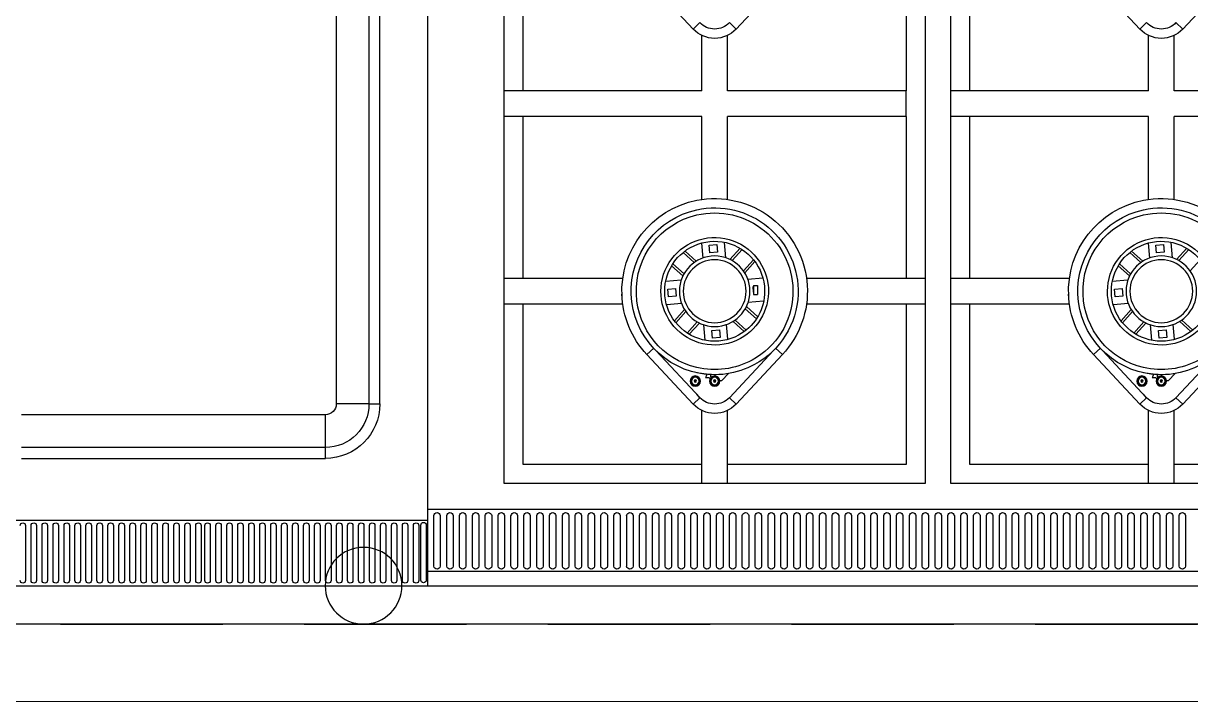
# Model space of a CAD drawing. Header units: millimetres. Extents: x 7687 to 15428, y -715 to 4028.
# Drawn here: x 13356.6 to 13447.9, y 245.1 to 298.1 of the extents above; entities that cross this region are included whole.
import ezdxf

# ---------------------------------------------------------------- set-up
doc = ezdxf.new("R2010")
doc.units = ezdxf.units.MM
doc.linetypes.add('HIDDENX2', pattern=[19.05, 12.7, -6.35])
doc.layers.add('KITCHEN', color=1, linetype='Continuous')
doc.layers.add('yazı', color=7, linetype='Continuous', lineweight=20)

# ---------------------------------------------------------------- blocks, each defined once
blk = doc.blocks.new('4 ocak')
at = {"layer": 'KITCHEN', "linetype": 'Continuous'}
for p, q in [((80, -2.305), (80, -67.016)), ((37.599, -34.321), (37.599, -21.654)), ((39.095, -34.321), (39.095, -21.654)), ((41.09, -21.654), (41.09, -48.982)), ((42.586, -21.654), (42.586, -34.321)), ((72.518, -34.321), (72.518, -21.654)), ((74.014, -34.321), (74.014, -21.654)), ((21.636, -34.321), (21.636, -29.979)), ((23.631, -34.321), (23.631, -29.979)), ((56.554, -34.321), (56.554, -29.979)), ((58.549, -34.321), (58.549, -29.979)), ((5.987, -34.321), (21.636, -34.321)), ((23.631, -34.321), (39.095, -34.321)), ((39.095, -36.315), (39.095, -34.321)), ((42.586, -36.315), (42.586, -34.321)), ((42.586, -34.321), (56.554, -34.321)), ((58.549, -34.321), (74.014, -34.321)), ((74.014, -36.315), (74.014, -34.321)), ((5.987, -36.315), (21.636, -36.315)), ((21.636, -42.798), (21.636, -36.315)), ((23.631, -36.315), (39.095, -36.315)), ((23.631, -42.798), (23.631, -36.315)), ((37.599, -48.982), (37.599, -36.315)), ((39.095, -48.982), (39.095, -36.315)), ((42.586, -36.315), (42.586, -48.982)), ((42.586, -36.315), (56.554, -36.315)), ((56.554, -42.798), (56.554, -36.315)), ((58.549, -36.315), (74.014, -36.315)), ((58.549, -42.798), (58.549, -36.315)), ((72.518, -48.982), (72.518, -36.315)), ((74.014, -48.982), (74.014, -36.315)), ((29.815, -48.982), (39.095, -48.982)), ((39.095, -50.977), (39.095, -48.982)), ((41.09, -48.982), (41.09, -50.977)), ((41.09, -48.982), (50.371, -48.982)), ((64.733, -48.982), (74.014, -48.982)), ((74.014, -50.977), (74.014, -48.982)), ((29.815, -50.977), (39.095, -50.977)), ((37.599, -63.525), (37.599, -50.977)), ((39.095, -65.021), (39.095, -50.977)), ((41.09, -50.977), (41.09, -65.021)), ((41.09, -50.977), (50.371, -50.977)), ((42.586, -50.977), (42.586, -63.525)), ((64.733, -50.977), (74.014, -50.977)), ((72.518, -63.525), (72.518, -50.977)), ((74.014, -65.021), (74.014, -50.977)), ((21.636, -65.021), (21.636, -59.302)), ((23.631, -65.021), (23.631, -59.302)), ((56.554, -65.021), (56.554, -59.302)), ((58.549, -65.021), (58.549, -59.302)), ((7.483, -63.525), (21.636, -63.525)), ((23.631, -63.525), (37.599, -63.525)), ((42.586, -63.525), (56.554, -63.525)), ((58.549, -63.525), (72.518, -63.525)), ((5.987, -65.021), (21.636, -65.021)), ((21.636, -65.021), (23.631, -65.021)), ((23.631, -65.021), (39.095, -65.021)), ((41.09, -65.021), (56.554, -65.021)), ((56.554, -65.021), (58.549, -65.021)), ((58.549, -65.021), (74.014, -65.021)), ((80, -67.016), (0, -67.016)), ((20.731, -67.51), (20.731, -71.475)), ((21.229, -71.475), (21.229, -67.51)), ((21.735, -67.51), (21.735, -71.475)), ((22.234, -71.475), (22.234, -67.51)), ((22.74, -67.51), (22.74, -71.475)), ((23.239, -71.475), (23.239, -67.51)), ((23.745, -67.51), (23.745, -71.475)), ((24.243, -71.475), (24.243, -67.51)), ((24.749, -67.51), (24.749, -71.475)), ((25.248, -71.475), (25.248, -67.51)), ((25.754, -67.51), (25.754, -71.475)), ((26.253, -71.475), (26.253, -67.51)), ((26.759, -67.51), (26.759, -71.475)), ((27.258, -71.475), (27.258, -67.51)), ((27.764, -67.51), (27.764, -71.475)), ((28.262, -71.475), (28.262, -67.51)), ((28.768, -67.51), (28.768, -71.475)), ((29.267, -71.475), (29.267, -67.51)), ((29.773, -67.51), (29.773, -71.475)), ((30.272, -71.475), (30.272, -67.51)), ((30.778, -67.51), (30.778, -71.475)), ((31.276, -71.475), (31.276, -67.51)), ((31.782, -67.51), (31.782, -71.475)), ((32.281, -71.475), (32.281, -67.51)), ((32.787, -67.51), (32.787, -71.475)), ((33.286, -71.475), (33.286, -67.51)), ((33.792, -67.51), (33.792, -71.475)), ((34.29, -71.475), (34.29, -67.51)), ((34.796, -67.51), (34.796, -71.475)), ((35.295, -71.475), (35.295, -67.51)), ((35.801, -67.51), (35.801, -71.475)), ((36.3, -71.475), (36.3, -67.51)), ((36.806, -67.51), (36.806, -71.475)), ((37.304, -71.475), (37.304, -67.51)), ((37.81, -67.51), (37.81, -71.475)), ((38.309, -71.475), (38.309, -67.51)), ((38.815, -67.51), (38.815, -71.475)), ((39.314, -71.475), (39.314, -67.51)), ((39.82, -67.51), (39.82, -71.475)), ((40.319, -71.475), (40.319, -67.51)), ((40.825, -67.51), (40.825, -71.475)), ((41.323, -71.475), (41.323, -67.51)), ((41.829, -67.51), (41.829, -71.475)), ((42.328, -71.475), (42.328, -67.51)), ((42.834, -67.51), (42.834, -71.475)), ((43.333, -71.475), (43.333, -67.51)), ((43.839, -67.51), (43.839, -71.475)), ((44.337, -71.475), (44.337, -67.51)), ((44.843, -67.51), (44.843, -71.475)), ((45.342, -71.475), (45.342, -67.51)), ((45.848, -67.51), (45.848, -71.475)), ((46.347, -71.475), (46.347, -67.51)), ((46.853, -67.51), (46.853, -71.475)), ((47.351, -71.475), (47.351, -67.51)), ((47.857, -67.51), (47.857, -71.475)), ((48.356, -71.475), (48.356, -67.51)), ((48.862, -67.51), (48.862, -71.475)), ((49.361, -71.475), (49.361, -67.51)), ((49.867, -67.51), (49.867, -71.475)), ((50.366, -71.475), (50.366, -67.51)), ((50.872, -67.51), (50.872, -71.475)), ((51.37, -71.475), (51.37, -67.51)), ((51.876, -67.51), (51.876, -71.475)), ((52.375, -71.475), (52.375, -67.51)), ((52.881, -67.51), (52.881, -71.475)), ((53.38, -71.475), (53.38, -67.51)), ((53.886, -67.51), (53.886, -71.475)), ((54.384, -71.475), (54.384, -67.51)), ((54.89, -67.51), (54.89, -71.475)), ((55.389, -71.475), (55.389, -67.51)), ((55.895, -67.51), (55.895, -71.475)), ((56.394, -71.475), (56.394, -67.51)), ((56.9, -67.51), (56.9, -71.475)), ((57.398, -71.475), (57.398, -67.51)), ((57.904, -67.51), (57.904, -71.475)), ((58.403, -71.475), (58.403, -67.51)), ((58.909, -67.51), (58.909, -71.475)), ((59.408, -71.475), (59.408, -67.51)), ((59.914, -67.51), (59.914, -71.475)), ((60.413, -71.475), (60.413, -67.51)), ((60.919, -67.51), (60.919, -71.475)), ((61.417, -71.475), (61.417, -67.51)), ((61.923, -67.51), (61.923, -71.475)), ((62.422, -71.475), (62.422, -67.51)), ((62.928, -67.51), (62.928, -71.475)), ((63.427, -71.475), (63.427, -67.51)), ((63.933, -67.51), (63.933, -71.475)), ((64.431, -71.475), (64.431, -67.51)), ((64.937, -67.51), (64.937, -71.475)), ((65.436, -71.475), (65.436, -67.51)), ((65.942, -67.51), (65.942, -71.475)), ((66.441, -71.475), (66.441, -67.51)), ((66.947, -67.51), (66.947, -71.475)), ((67.445, -71.475), (67.445, -67.51)), ((67.951, -67.51), (67.951, -71.475)), ((68.45, -71.475), (68.45, -67.51)), ((68.956, -67.51), (68.956, -71.475)), ((69.455, -71.475), (69.455, -67.51)), ((69.961, -67.51), (69.961, -71.475)), ((70.459, -71.475), (70.459, -67.51)), ((70.965, -67.51), (70.965, -71.475)), ((71.464, -71.475), (71.464, -67.51)), ((71.97, -67.51), (71.97, -71.475)), ((72.469, -71.475), (72.469, -67.51)), ((72.975, -67.51), (72.975, -71.475)), ((73.474, -71.475), (73.474, -67.51)), ((73.98, -67.51), (73.98, -71.475)), ((74.478, -71.475), (74.478, -67.51)), ((74.984, -67.51), (74.984, -71.475)), ((75.483, -71.475), (75.483, -67.51)), ((75.989, -67.51), (75.989, -71.475)), ((76.488, -71.475), (76.488, -67.51)), ((76.994, -67.51), (76.994, -71.475)), ((77.492, -71.475), (77.492, -67.51)), ((77.998, -67.51), (77.998, -71.475)), ((78.497, -71.475), (78.497, -67.51)), ((79.003, -67.51), (79.003, -71.475)), ((79.502, -71.475), (79.502, -67.51)), ((80, -67.016), (80, -71.859)), ((80, -71.859), (0, -71.859)), ((80, -71.859), (80, -73)), ((80, -73), (0, -73))]:
    blk.add_line(p, q, dxfattribs=at)
at = {"layer": 'KITCHEN'}
for p, q in [((17.336, -25.607), (20.953, -29.477)), ((24.314, -29.477), (27.931, -25.607)), ((52.255, -25.607), (55.871, -29.477)), ((59.232, -29.477), (62.849, -25.607)), ((21.486, -28.979), (20.953, -29.477)), ((23.781, -28.979), (24.314, -29.477)), ((56.405, -28.979), (55.871, -29.477)), ((58.699, -28.979), (59.232, -29.477)), ((21.772, -47.367), (21.876, -46.159)), ((22.46, -46.318), (22.408, -46.916)), ((23.057, -46.37), (22.46, -46.318)), ((23.006, -46.967), (23.057, -46.37)), ((23.667, -46.223), (23.566, -47.394)), ((56.69, -47.367), (56.794, -46.159)), ((57.378, -46.318), (57.326, -46.916)), ((57.976, -46.37), (57.378, -46.318)), ((57.924, -46.967), (57.976, -46.37)), ((58.586, -46.223), (58.484, -47.394)), ((20.491, -46.712), (21.271, -47.582)), ((20.646, -46.615), (21.435, -47.496)), ((22.408, -46.916), (23.006, -46.967)), ((24.952, -46.834), (24.069, -47.625)), ((24.225, -47.727), (25.097, -46.946)), ((55.409, -46.712), (56.189, -47.582)), ((55.564, -46.615), (56.353, -47.496)), ((57.326, -46.916), (57.924, -46.967)), ((59.87, -46.834), (58.987, -47.625)), ((59.143, -47.727), (60.015, -46.946)), ((20.382, -48.388), (19.6, -47.516)), ((25.901, -47.836), (25.031, -48.616)), ((25.998, -47.991), (25.117, -48.781)), ((54.406, -47.661), (55.198, -48.544)), ((55.3, -48.388), (54.518, -47.516)), ((60.819, -47.836), (59.949, -48.616)), ((60.916, -47.991), (60.035, -48.781)), ((25.253, -49.118), (26.464, -49.223)), ((53.79, -48.945), (54.965, -49.047)), ((60.171, -49.118), (61.382, -49.223)), ((25.697, -49.754), (25.646, -50.351)), ((26.295, -49.805), (25.697, -49.754)), ((26.243, -50.403), (26.295, -49.805)), ((54.203, -49.53), (54.203, -50.23)), ((54.503, -49.53), (54.203, -49.53)), ((54.503, -49.53), (54.503, -50.23)), ((54.54, -49.607), (54.503, -49.604)), ((54.503, -50.037), (54.54, -49.607)), ((60.616, -49.754), (60.564, -50.351)), ((61.213, -49.805), (60.616, -49.754)), ((61.162, -50.403), (61.213, -49.805)), ((26.384, -51.013), (25.224, -50.912)), ((25.646, -50.351), (26.243, -50.403)), ((54.937, -50.841), (53.736, -50.737)), ((54.503, -50.23), (54.203, -50.23)), ((61.302, -51.013), (60.142, -50.912)), ((60.564, -50.351), (61.162, -50.403)), ((24.886, -51.571), (25.667, -52.442)), ((25.779, -52.298), (24.988, -51.415)), ((54.188, -51.967), (55.068, -51.178)), ((54.284, -52.122), (55.155, -51.342)), ((59.804, -51.571), (60.585, -52.442)), ((60.697, -52.298), (59.906, -51.415)), ((21.042, -52.231), (20.171, -53.013)), ((20.315, -53.125), (21.198, -52.334)), ((21.6, -53.736), (21.701, -52.568)), ((23.495, -52.596), (23.391, -53.797)), ((24.621, -53.343), (23.832, -52.463)), ((24.777, -53.247), (23.997, -52.376)), ((55.961, -52.231), (55.089, -53.013)), ((55.234, -53.125), (56.116, -52.334)), ((56.518, -53.736), (56.619, -52.568)), ((58.413, -52.596), (58.31, -53.797)), ((59.54, -53.343), (58.75, -52.463)), ((59.695, -53.247), (58.915, -52.376)), ((22.262, -52.991), (22.21, -53.589)), ((22.21, -53.589), (22.808, -53.641)), ((22.859, -53.043), (22.262, -52.991)), ((22.808, -53.641), (22.859, -53.043)), ((57.18, -52.991), (57.128, -53.589)), ((57.128, -53.589), (57.726, -53.641)), ((57.778, -53.043), (57.18, -52.991)), ((57.726, -53.641), (57.778, -53.043)), ((18.044, -54.618), (21.486, -58.301)), ((23.78, -58.302), (27.223, -54.618)), ((27.401, -54.434), (27.931, -54.929)), ((52.784, -54.434), (52.255, -54.929)), ((52.962, -54.618), (56.405, -58.301)), ((58.698, -58.302), (62.141, -54.618)), ((62.319, -54.434), (62.849, -54.929)), ((17.336, -54.929), (20.953, -58.8)), ((24.314, -58.8), (27.931, -54.929)), ((52.255, -54.929), (55.871, -58.8)), ((59.232, -58.8), (62.849, -54.929)), ((22.075, -56.955), (21.563, -56.416)), ((56.993, -56.955), (56.481, -56.416)), ((22.261, -56.96), (22.075, -56.955)), ((23.095, -56.722), (22.972, -56.838)), ((23.346, -56.729), (23.095, -56.722)), ((57.179, -56.96), (56.993, -56.955)), ((58.013, -56.722), (57.891, -56.838)), ((58.265, -56.729), (58.013, -56.722)), ((21.486, -58.301), (20.953, -58.8)), ((23.781, -58.301), (24.034, -58.03)), ((23.781, -58.301), (24.314, -58.8)), ((56.405, -58.301), (55.871, -58.8)), ((58.699, -58.301), (58.953, -58.03)), ((58.699, -58.301), (59.232, -58.8))]:
    blk.add_line(p, q, dxfattribs=at)
for centre, radius in [((22.634, -49.979), 2.758), ((57.552, -49.979), 2.758), ((22.634, -49.979), 2.457), ((57.552, -49.979), 2.457), ((22.634, -56.999), 0.4), ((22.634, -56.999), 0.375), ((22.634, -56.999), 0.315), ((22.634, -56.999), 0.295), ((22.634, -56.999), 0.095), ((22.634, -56.999), 0.075), ((24.147, -56.999), 0.4), ((24.147, -56.999), 0.375), ((24.147, -56.999), 0.315), ((24.147, -56.999), 0.295), ((24.147, -56.999), 0.095), ((24.147, -56.999), 0.075), ((57.552, -56.999), 0.4), ((57.552, -56.999), 0.375), ((57.552, -56.999), 0.315), ((57.552, -56.999), 0.295), ((57.552, -56.999), 0.095), ((57.552, -56.999), 0.075), ((59.066, -56.999), 0.4), ((59.066, -56.999), 0.375), ((59.066, -56.999), 0.315), ((59.066, -56.999), 0.295), ((59.066, -56.999), 0.095), ((59.066, -56.999), 0.075)]:
    blk.add_circle(centre, radius, dxfattribs=at)
for centre, radius, start, end in [((22.634, -27.907), 1.57, 223.05959, 316.94041), ((57.552, -27.907), 1.57, 223.05959, 316.94041), ((22.634, -27.907), 2.3, 223.05959, 316.91548), ((57.552, -27.907), 2.3, 223.05959, 316.91548), ((22.634, -49.979), 7.25, 78.86024, 176.44713), ((22.634, -49.979), 7.25, 356.98595, 78.86024), ((57.552, -49.979), 7.25, 78.86024, 176.44713), ((57.552, -49.979), 7.25, 356.98595, 78.86024), ((22.634, -49.979), 6.525, 77.60385, 182.20211), ((22.634, -49.979), 6.525, 357.51008, 77.60385), ((57.552, -49.979), 6.525, 77.60385, 182.20211), ((57.552, -49.979), 6.525, 357.51008, 77.60385), ((22.634, -49.979), 6.125, 76.78072, 182.34589), ((22.634, -49.979), 6.125, 357.91154, 76.78072), ((57.552, -49.979), 6.125, 76.78072, 182.34589), ((57.552, -49.979), 6.125, 357.91154, 76.78072), ((22.634, -49.979), 4.207, 241.48208, 173.87023), ((22.634, -49.979), 3.907, 241.48208, 183.67885), ((57.552, -49.979), 4.207, 241.48208, 173.87023), ((57.552, -49.979), 3.907, 241.48208, 183.67885), ((22.634, -49.979), 4.207, 172.83438, 241.48208), ((57.552, -49.979), 7.25, 176.44713, 223.05959), ((57.552, -49.979), 4.207, 172.83438, 241.48208), ((22.634, -49.979), 3.907, 183.67885, 241.48208), ((22.634, -49.979), 6.525, 275.53572, 358.03953), ((22.634, -49.979), 6.125, 283.21928, 357.91154), ((22.634, -49.979), 7.25, 316.94041, 358.23564), ((57.552, -49.979), 6.525, 182.20211, 241.48208), ((57.552, -49.979), 6.125, 182.34589, 241.48208), ((57.552, -49.979), 3.907, 183.67885, 241.48208), ((57.552, -49.979), 6.525, 275.53572, 358.03953), ((57.552, -49.979), 6.125, 283.21928, 357.91154), ((57.552, -49.979), 7.25, 316.94041, 358.23564), ((22.634, -49.979), 6.125, 241.48208, 283.21928), ((57.552, -49.979), 6.125, 241.48208, 283.21928), ((22.634, -49.979), 6.525, 241.48208, 282.39615), ((22.763, -56.601), 0.175, 146.36917, 188.42584), ((22.763, -56.601), 0.175, 315.53479, 35.87155), ((23.861, -56.419), 0.6, 185.20255, 211.01955), ((57.552, -49.979), 6.525, 241.48208, 282.39615), ((57.681, -56.601), 0.175, 146.36917, 188.42584), ((57.681, -56.601), 0.175, 315.53479, 35.87155), ((58.779, -56.419), 0.6, 185.20255, 211.01955), ((22.634, -57.229), 1.57, 223.05959, 316.94041), ((57.552, -57.229), 1.57, 223.05959, 316.94041), ((22.634, -57.229), 2.3, 223.05959, 316.91548), ((57.552, -57.229), 2.3, 223.05959, 316.91548)]:
    blk.add_arc(centre, radius, start, end, dxfattribs=at)
at = {"layer": 'KITCHEN', "linetype": 'Continuous'}
for centre, start, end in [((20.98, -67.536), 5.89201, 174.10799), ((21.985, -67.536), 5.88064, 174.11936), ((22.989, -67.536), 5.88792, 174.11208), ((23.994, -67.536), 5.89201, 174.10799), ((24.999, -67.536), 5.88792, 174.11208), ((26.003, -67.536), 5.88064, 174.11936), ((27.008, -67.536), 5.89201, 174.10799), ((28.013, -67.536), 5.89201, 174.10799), ((29.018, -67.536), 5.88792, 174.11208), ((30.022, -67.536), 5.88792, 174.11208), ((31.027, -67.536), 5.89201, 174.10799), ((32.032, -67.536), 5.89201, 174.10799), ((33.036, -67.536), 5.88064, 174.11936), ((34.041, -67.536), 5.88792, 174.11208), ((35.046, -67.536), 5.89201, 174.10799), ((36.05, -67.536), 5.88792, 174.11208), ((37.055, -67.536), 5.88064, 174.11936), ((38.06, -67.536), 5.89201, 174.10799), ((39.065, -67.536), 5.89201, 174.10799), ((40.069, -67.536), 5.88064, 174.11936), ((41.074, -67.536), 5.88792, 174.11208), ((42.079, -67.536), 5.89201, 174.10799), ((43.083, -67.536), 5.88792, 174.11208), ((44.088, -67.536), 5.88064, 174.11936), ((45.093, -67.536), 5.89201, 174.10799), ((46.097, -67.536), 5.89201, 174.10799), ((47.102, -67.536), 5.88792, 174.11208), ((48.107, -67.536), 5.88792, 174.11208), ((49.111, -67.536), 5.89201, 174.10799), ((50.116, -67.536), 5.89201, 174.10799), ((51.121, -67.536), 5.88064, 174.11936), ((52.126, -67.536), 5.88792, 174.11208), ((53.13, -67.536), 5.89201, 174.10799), ((54.135, -67.536), 5.88792, 174.11208), ((55.14, -67.536), 5.88064, 174.11936), ((56.144, -67.536), 5.89201, 174.10799), ((57.149, -67.536), 5.89201, 174.10799), ((58.154, -67.536), 5.88064, 174.11936), ((59.158, -67.536), 5.88792, 174.11208), ((60.163, -67.536), 5.89201, 174.10799), ((61.168, -67.536), 5.88792, 174.11208), ((62.173, -67.536), 5.88064, 174.11936), ((63.177, -67.536), 5.89201, 174.10799), ((64.182, -67.536), 5.89201, 174.10799), ((65.187, -67.536), 5.88792, 174.11208), ((66.191, -67.536), 5.88792, 174.11208), ((67.196, -67.536), 5.89201, 174.10799), ((68.201, -67.536), 5.89201, 174.10799), ((69.205, -67.536), 5.88064, 174.11936), ((70.21, -67.536), 5.88792, 174.11208), ((71.215, -67.536), 5.89201, 174.10799), ((72.22, -67.536), 5.88792, 174.11208), ((73.224, -67.536), 5.88064, 174.11936), ((74.229, -67.536), 5.89201, 174.10799), ((75.234, -67.536), 5.89201, 174.10799), ((76.238, -67.536), 5.88064, 174.11936), ((77.243, -67.536), 5.88792, 174.11208), ((78.248, -67.536), 5.89201, 174.10799), ((79.252, -67.536), 5.88792, 174.11208), ((20.98, -71.45), 185.89201, 354.10799), ((21.985, -71.45), 185.88064, 354.11936), ((22.989, -71.45), 185.88792, 354.11208), ((23.994, -71.45), 185.89201, 354.10799), ((24.999, -71.45), 185.88792, 354.11208), ((26.003, -71.45), 185.88064, 354.11936), ((27.008, -71.45), 185.89201, 354.10799), ((28.013, -71.45), 185.89201, 354.10799), ((29.018, -71.45), 185.88792, 354.11208), ((30.022, -71.45), 185.88792, 354.11208), ((31.027, -71.45), 185.89201, 354.10799), ((32.032, -71.45), 185.89201, 354.10799), ((33.036, -71.45), 185.88064, 354.11936), ((34.041, -71.45), 185.88792, 354.11208), ((35.046, -71.45), 185.89201, 354.10799), ((36.05, -71.45), 185.88792, 354.11208), ((37.055, -71.45), 185.88064, 354.11936), ((38.06, -71.45), 185.89201, 354.10799), ((39.065, -71.45), 185.89201, 354.10799), ((40.069, -71.45), 185.88064, 354.11936), ((41.074, -71.45), 185.88792, 354.11208), ((42.079, -71.45), 185.89201, 354.10799), ((43.083, -71.45), 185.88792, 354.11208), ((44.088, -71.45), 185.88064, 354.11936), ((45.093, -71.45), 185.89201, 354.10799), ((46.097, -71.45), 185.89201, 354.10799), ((47.102, -71.45), 185.88792, 354.11208), ((48.107, -71.45), 185.88792, 354.11208), ((49.111, -71.45), 185.89201, 354.10799), ((50.116, -71.45), 185.89201, 354.10799), ((51.121, -71.45), 185.88064, 354.11936), ((52.126, -71.45), 185.88792, 354.11208), ((53.13, -71.45), 185.89201, 354.10799), ((54.135, -71.45), 185.88792, 354.11208), ((55.14, -71.45), 185.88064, 354.11936), ((56.144, -71.45), 185.89201, 354.10799), ((57.149, -71.45), 185.89201, 354.10799), ((58.154, -71.45), 185.88064, 354.11936), ((59.158, -71.45), 185.88792, 354.11208), ((60.163, -71.45), 185.89201, 354.10799), ((61.168, -71.45), 185.88792, 354.11208), ((62.173, -71.45), 185.88064, 354.11936), ((63.177, -71.45), 185.89201, 354.10799), ((64.182, -71.45), 185.89201, 354.10799), ((65.187, -71.45), 185.88792, 354.11208), ((66.191, -71.45), 185.88792, 354.11208), ((67.196, -71.45), 185.89201, 354.10799), ((68.201, -71.45), 185.89201, 354.10799), ((69.205, -71.45), 185.88064, 354.11936), ((70.21, -71.45), 185.88792, 354.11208), ((71.215, -71.45), 185.89201, 354.10799), ((72.22, -71.45), 185.88792, 354.11208), ((73.224, -71.45), 185.88064, 354.11936), ((74.229, -71.45), 185.89201, 354.10799), ((75.234, -71.45), 185.89201, 354.10799), ((76.238, -71.45), 185.88064, 354.11936), ((77.243, -71.45), 185.88792, 354.11208), ((78.248, -71.45), 185.89201, 354.10799), ((79.252, -71.45), 185.88792, 354.11208)]:
    blk.add_arc(centre, 0.251, start, end, dxfattribs=at)
blk = doc.blocks.new('beinmari')
at = {"layer": 'KITCHEN', "linetype": 'Continuous'}
for p, q in [((0, 0), (0, -73)), ((3.722, -58.782), (3.722, -12.418)), ((4.575, -12.418), (4.575, -58.782)), ((7.133, -12.418), (7.133, -58.782)), ((4.575, -58.782), (3.722, -58.782)), ((4.575, -58.782), (7.133, -58.782)), ((7.986, -62.193), (7.986, -59.634)), ((7.986, -59.634), (31.746, -59.634)), ((7.986, -63.045), (7.986, -62.193)), ((7.986, -62.193), (31.746, -62.193)), ((31.746, -63.045), (7.986, -63.045)), ((40, -67.884), (0, -67.884)), ((0.098, -68.26), (0.098, -72.559)), ((0.524, -72.559), (0.524, -68.26)), ((0.677, -68.292), (0.677, -72.592)), ((1.103, -72.592), (1.103, -68.292)), ((1.535, -68.292), (1.535, -72.592)), ((1.962, -72.592), (1.962, -68.292)), ((2.393, -68.292), (2.393, -72.592)), ((2.82, -72.592), (2.82, -68.292)), ((3.252, -68.292), (3.252, -72.592)), ((3.678, -72.592), (3.678, -68.292)), ((4.11, -68.292), (4.11, -72.592)), ((4.536, -72.592), (4.536, -68.292)), ((4.968, -68.292), (4.968, -72.592)), ((5.394, -72.592), (5.394, -68.292)), ((5.826, -68.292), (5.826, -72.592)), ((6.253, -72.592), (6.253, -68.292)), ((6.684, -68.292), (6.684, -72.592)), ((7.111, -72.592), (7.111, -68.292)), ((7.543, -68.292), (7.543, -72.592)), ((7.969, -72.592), (7.969, -68.292)), ((8.401, -68.292), (8.401, -72.592)), ((8.827, -72.592), (8.827, -68.292)), ((9.259, -68.292), (9.259, -72.592)), ((9.686, -72.592), (9.686, -68.292)), ((10.117, -68.292), (10.117, -72.592)), ((10.544, -72.592), (10.544, -68.292)), ((10.976, -68.292), (10.976, -72.592)), ((11.402, -72.592), (11.402, -68.292)), ((11.834, -68.292), (11.834, -72.592)), ((12.26, -72.592), (12.26, -68.292)), ((12.692, -68.292), (12.692, -72.592)), ((13.118, -72.592), (13.118, -68.292)), ((13.55, -68.292), (13.55, -72.592)), ((13.977, -72.592), (13.977, -68.292)), ((14.408, -68.292), (14.408, -72.592)), ((14.835, -72.592), (14.835, -68.292)), ((15.267, -68.292), (15.267, -72.592)), ((15.693, -72.592), (15.693, -68.292)), ((16.125, -68.292), (16.125, -72.592)), ((16.551, -72.592), (16.551, -68.292)), ((16.983, -68.292), (16.983, -72.592)), ((17.409, -72.592), (17.409, -68.292)), ((17.692, -68.292), (17.692, -72.592)), ((18.118, -72.592), (18.118, -68.292)), ((18.55, -68.292), (18.55, -72.592)), ((18.977, -72.592), (18.977, -68.292)), ((19.408, -68.292), (19.408, -72.592)), ((19.835, -72.592), (19.835, -68.292)), ((20.267, -68.292), (20.267, -72.592)), ((20.693, -72.592), (20.693, -68.292)), ((21.125, -68.292), (21.125, -72.592)), ((21.551, -72.592), (21.551, -68.292)), ((21.983, -68.292), (21.983, -72.592)), ((22.409, -72.592), (22.409, -68.292)), ((22.841, -68.292), (22.841, -72.592)), ((23.268, -72.592), (23.268, -68.292)), ((23.699, -68.292), (23.699, -72.592)), ((24.126, -72.592), (24.126, -68.292)), ((24.558, -68.292), (24.558, -72.592)), ((24.984, -72.592), (24.984, -68.292)), ((25.416, -68.292), (25.416, -72.592)), ((25.842, -72.592), (25.842, -68.292)), ((26.274, -68.292), (26.274, -72.592)), ((26.7, -72.592), (26.7, -68.292)), ((27.132, -68.292), (27.132, -72.592)), ((27.559, -72.592), (27.559, -68.292)), ((27.991, -68.292), (27.991, -72.592)), ((28.417, -72.592), (28.417, -68.292)), ((28.849, -68.292), (28.849, -72.592)), ((29.275, -72.592), (29.275, -68.292)), ((29.707, -68.292), (29.707, -72.592)), ((30.133, -72.592), (30.133, -68.292)), ((30.565, -68.292), (30.565, -72.592)), ((30.992, -72.592), (30.992, -68.292)), ((31.423, -68.292), (31.423, -72.592)), ((40, -73), (0, -73))]:
    blk.add_line(p, q, dxfattribs=at)
at = {"layer": 'KITCHEN', "ltscale": 0.2}
blk.add_circle((5, -73), 3, dxfattribs=at)
at = {"layer": 'KITCHEN', "linetype": 'Continuous'}
for centre, radius, start, end in [((7.986, -58.782), 4.264, 180, 270), ((7.986, -58.782), 3.411, 180, 270), ((7.986, -58.782), 0.853, 180, 270), ((0.311, -68.267), 0.213, 1.96611, 178.03389), ((0.89, -68.3), 0.213, 1.96611, 178.03389), ((1.748, -68.3), 0.213, 1.96611, 178.03389), ((2.607, -68.3), 0.213, 1.96611, 178.03389), ((3.465, -68.3), 0.213, 1.96611, 178.03389), ((4.323, -68.3), 0.213, 1.96611, 178.03389), ((5.181, -68.3), 0.213, 1.96611, 178.03389), ((6.039, -68.3), 0.213, 1.96611, 178.03389), ((6.898, -68.3), 0.213, 1.96611, 178.03389), ((7.756, -68.3), 0.213, 1.96611, 178.03389), ((8.614, -68.3), 0.213, 1.96611, 178.03389), ((9.472, -68.3), 0.213, 1.96611, 178.03389), ((10.331, -68.3), 0.213, 1.96611, 178.03389), ((11.189, -68.3), 0.213, 1.96611, 178.03389), ((12.047, -68.3), 0.213, 1.96611, 178.03389), ((12.905, -68.3), 0.213, 1.96611, 178.03389), ((13.763, -68.3), 0.213, 1.96611, 178.03389), ((14.622, -68.3), 0.213, 1.96611, 178.03389), ((15.48, -68.3), 0.213, 1.96611, 178.03389), ((16.338, -68.3), 0.213, 1.96611, 178.03389), ((17.196, -68.3), 0.213, 1.96611, 178.03389), ((17.905, -68.3), 0.213, 1.96611, 178.03389), ((18.763, -68.3), 0.213, 1.96611, 178.03389), ((19.622, -68.3), 0.213, 1.96611, 178.03389), ((20.48, -68.3), 0.213, 1.96611, 178.03389), ((21.338, -68.3), 0.213, 1.96611, 178.03389), ((22.196, -68.3), 0.213, 1.96611, 178.03389), ((23.054, -68.3), 0.213, 1.96611, 178.03389), ((23.913, -68.3), 0.213, 1.96611, 178.03389), ((24.771, -68.3), 0.213, 1.96611, 178.03389), ((25.629, -68.3), 0.213, 1.96611, 178.03389), ((26.487, -68.3), 0.213, 1.96611, 178.03389), ((27.346, -68.3), 0.213, 1.96611, 178.03389), ((28.204, -68.3), 0.213, 1.96611, 178.03389), ((29.062, -68.3), 0.213, 1.96611, 178.03389), ((29.92, -68.3), 0.213, 1.96611, 178.03389), ((30.778, -68.3), 0.213, 1.96611, 178.03389), ((31.637, -68.3), 0.213, 1.96611, 178.03389), ((0.311, -72.552), 0.213, 181.96231, 358.03769), ((0.89, -72.584), 0.213, 181.96231, 358.03769), ((1.748, -72.584), 0.213, 181.96231, 358.03769), ((2.607, -72.584), 0.213, 181.96231, 358.03769), ((3.465, -72.584), 0.213, 181.96231, 358.03769), ((4.323, -72.584), 0.213, 181.96231, 358.03769), ((5.181, -72.584), 0.213, 181.96231, 358.03769), ((6.039, -72.584), 0.213, 181.96231, 358.03769), ((6.898, -72.584), 0.213, 181.96231, 358.03769), ((7.756, -72.584), 0.213, 181.96231, 358.03769), ((8.614, -72.584), 0.213, 181.96231, 358.03769), ((9.472, -72.584), 0.213, 181.96231, 358.03769), ((10.331, -72.584), 0.213, 181.96231, 358.03769), ((11.189, -72.584), 0.213, 181.96231, 358.03769), ((12.047, -72.584), 0.213, 181.96231, 358.03769), ((12.905, -72.584), 0.213, 181.96231, 358.03769), ((13.763, -72.584), 0.213, 181.96231, 358.03769), ((14.622, -72.584), 0.213, 181.96231, 358.03769), ((15.48, -72.584), 0.213, 181.96231, 358.03769), ((16.338, -72.584), 0.213, 181.96231, 358.03769), ((17.196, -72.584), 0.213, 181.96231, 358.03769), ((17.905, -72.584), 0.213, 181.96231, 358.03769), ((18.763, -72.584), 0.213, 181.96231, 358.03769), ((19.622, -72.584), 0.213, 181.96231, 358.03769), ((20.48, -72.584), 0.213, 181.96231, 358.03769), ((21.338, -72.584), 0.213, 181.96231, 358.03769), ((22.196, -72.584), 0.213, 181.96231, 358.03769), ((23.054, -72.584), 0.213, 181.96231, 358.03769), ((23.913, -72.584), 0.213, 181.96231, 358.03769), ((24.771, -72.584), 0.213, 181.96231, 358.03769), ((25.629, -72.584), 0.213, 181.96231, 358.03769), ((26.487, -72.584), 0.213, 181.96231, 358.03769), ((27.346, -72.584), 0.213, 181.96231, 358.03769), ((28.204, -72.584), 0.213, 181.96231, 358.03769), ((29.062, -72.584), 0.213, 181.96231, 358.03769), ((29.92, -72.584), 0.213, 181.96231, 358.03769), ((30.778, -72.584), 0.213, 181.96231, 358.03769), ((31.637, -72.584), 0.213, 181.96231, 358.03769)]:
    blk.add_arc(centre, radius, start, end, dxfattribs=at)

msp = doc.modelspace()

# ---------------------------------------------------------------- linework, layer by layer
at = {"color": 240, "true_color": 0xed1f24}
msp.add_line((13631.232, 251.159), (13280.857, 251.159), dxfattribs=at)
at = {"color": 240, "linetype": 'HIDDENX2', "true_color": 0xed1f24}
msp.add_lwpolyline([(13245.232, 251.159), (13630.232, 251.159), (13630.232, 351.159), (13245.232, 351.159)], close=True, dxfattribs=at)
at = {"layer": 'yazı', "color": 2, "true_color": 0xf1eb1f}
msp.add_line((13504.431, 245.096), (13257.403, 245.096), dxfattribs=at)

# ---------------------------------------------------------------- block references
at = {"color": 240, "true_color": 0xed1f24, "xscale": -1}
for name, p in [('4 ocak', (13468.232, 327.16)), ('beinmari', (13388.231, 327.16))]:
    msp.add_blockref(name, p, dxfattribs=at)

doc.saveas('drawing.dxf')
